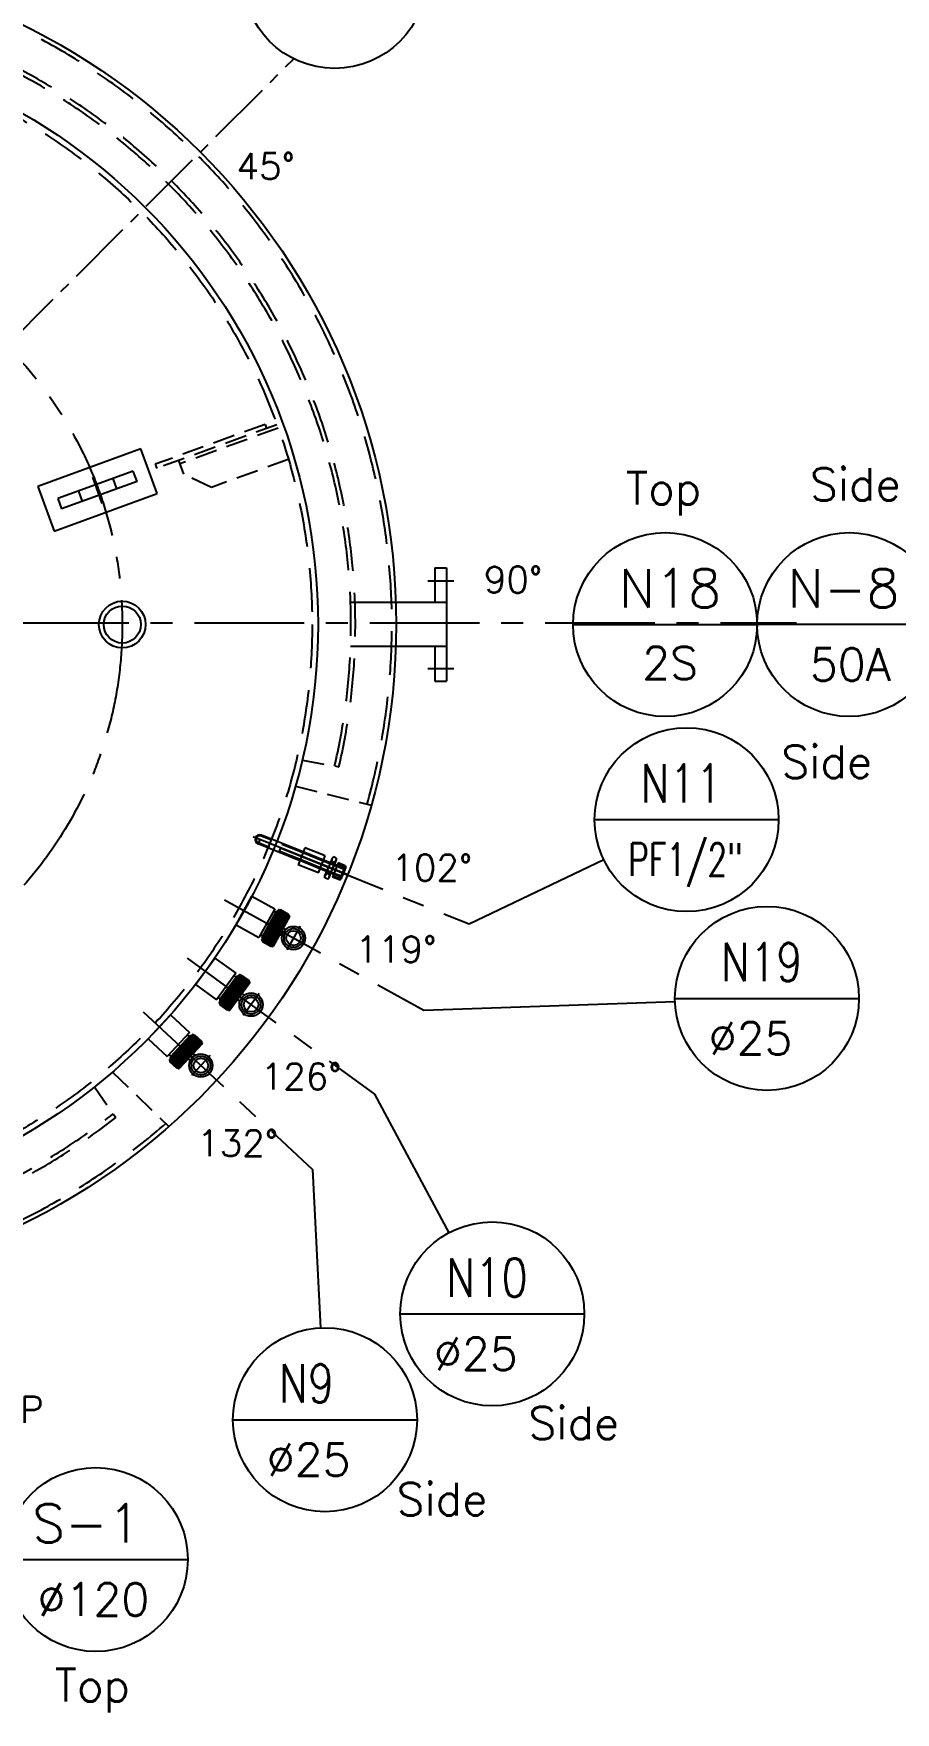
# Model space of a CAD drawing. Extents: x -25020 to 76207, y -43768 to 84651.
# Drawn here: x 6748 to 7928, y 3638 to 5937 of the extents above; entities that cross this region are included whole.
import ezdxf

# ---------------------------------------------------------------- set-up
doc = ezdxf.new("R2010")
doc.units = 0
doc.header["$LTSCALE"] = 120
doc.header["$MEASUREMENT"] = 0
for name, pattern in [('ASVLTYPE', [0.75, 0.5, -0.25]), ('CENTER', [2, 1.25, -0.25, 0.25, -0.25]), ('CENTER2', [1.125, 0.75, -0.125, 0.125, -0.125]), ('HIDDEN', [0.375, 0.25, -0.125])]:
    doc.linetypes.add(name, pattern=pattern)
doc.layers.get('0').update_dxf_attribs({"linetype": 'CONTINUOUS'})
for name, color, linetype in [('1', 1, 'CENTER'), ('2', 2, 'HIDDEN'), ('4', 130, 'CONTINUOUS'), ('L1', 1, 'CENTER'), ('L3', 3, 'CONTINUOUS'), ('L8', 4, 'HIDDEN'), ('치수선', 4, 'CONTINUOUS')]:
    doc.layers.add(name, color=color, linetype=linetype)
doc.styles.add('ROMANS', font='romans.shx')

msp = doc.modelspace()

# ---------------------------------------------------------------- linework, layer by layer
at = {"color": 1, "linetype": 'CENTER2', "lineweight": -2}
msp.add_line((6329.21, 5127.69), (7104, 5902.49), dxfattribs=at)
at = {"lineweight": -2}
for p, q in [((7297.27, 5205.19), (7297.27, 5157.94)), ((7297.27, 5205.19), (7313.27, 5205.19)), ((7297.27, 5205.19), (7297.27, 5157.94)), ((7297.27, 5205.19), (7313.27, 5205.19)), ((7313.27, 5205.19), (7313.27, 5050.19)), ((7313.27, 5205.19), (7313.27, 5050.19)), ((7313.27, 5157.94), (7181.67, 5157.94)), ((7297.27, 5157.94), (7284.16, 5157.94)), ((7313.27, 5097.44), (7181.67, 5097.44)), ((7297.27, 5097.44), (7284.16, 5097.44)), ((7297.27, 5097.44), (7297.27, 5050.19)), ((7297.27, 5097.44), (7297.27, 5050.19)), ((7297.27, 5050.19), (7313.27, 5050.19)), ((7297.27, 5050.19), (7313.27, 5050.19)), ((7119.21, 4821.99), (7109.85, 4798.81)), ((7163.32, 4797.7), (7144.78, 4805.19)), ((7158.45, 4785.64), (7139.91, 4793.14)), ((7024.99, 4716.29), (7046.81, 4755.65)), ((7046.81, 4755.65), (7077.87, 4738.43)), ((7077.87, 4738.43), (7056.05, 4699.07)), ((7082.48, 4736.44), (7060.18, 4696.21)), ((7084.28, 4736.59), (7083.84, 4736.83)), ((7084.28, 4736.59), (7085.64, 4736.98)), ((7097.01, 4730.68), (7085.64, 4736.98)), ((7024.99, 4716.29), (7056.05, 4699.07)), ((7079.46, 4734.09), (7060.58, 4700.02)), ((7098.22, 4727.72), (7075.92, 4687.48)), ((7078.99, 4733.23), (7075.93, 4734.93)), ((7080.87, 4734.94), (7079.46, 4734.09)), ((7081.46, 4734.61), (7080.87, 4734.94)), ((7097.4, 4729.32), (7097.01, 4730.68)), ((7061.05, 4700.87), (7057.99, 4702.57)), ((7061.01, 4694.61), (7060.57, 4694.85)), ((7060.58, 4700.02), (7060.61, 4698.38)), ((7061.2, 4698.05), (7060.61, 4698.38)), ((7061.01, 4694.61), (7061.4, 4693.25)), ((7072.77, 4686.95), (7061.4, 4693.25)), ((7087.97, 4701.38), (7084.65, 4703.23)), ((7092.82, 4710.13), (7089.5, 4711.97)), ((6969.67, 4634.56), (6996.12, 4670.97)), ((6996.12, 4670.97), (7024.85, 4650.09)), ((7074.13, 4687.34), (7072.77, 4686.95)), ((7074.56, 4687.09), (7074.13, 4687.34)), ((7024.85, 4650.09), (6998.4, 4613.69)), ((7029.18, 4647.56), (7002.15, 4610.34)), ((7025.9, 4645.59), (7003, 4614.08)), ((7025.33, 4644.8), (7022.49, 4646.86)), ((7027.4, 4646.26), (7025.9, 4645.59)), ((7027.95, 4645.86), (7027.4, 4646.26)), ((7030.99, 4647.49), (7030.58, 4647.78)), ((7030.99, 4647.49), (7032.38, 4647.71)), ((7042.9, 4640.07), (7032.38, 4647.71)), ((6969.67, 4634.56), (6998.4, 4613.69)), ((7043.75, 4636.98), (7016.71, 4599.76)), ((7036.24, 4620.18), (7033.17, 4622.42)), ((7043.12, 4638.67), (7042.9, 4640.07)), ((7003.58, 4614.87), (7000.75, 4616.92)), ((7002.77, 4608.65), (7002.37, 4608.95)), ((7002.77, 4608.65), (7002.99, 4607.26)), ((7003, 4614.08), (7002.83, 4612.44)), ((7003.38, 4612.04), (7002.83, 4612.44)), ((7013.51, 4599.62), (7002.99, 4607.26)), ((7014.91, 4599.84), (7013.51, 4599.62)), ((7015.31, 4599.54), (7014.91, 4599.84)), ((7030.36, 4612.09), (7027.29, 4614.33)), ((6904.79, 4560.18), (6935.48, 4593.09)), ((6935.48, 4593.09), (6961.46, 4568.88)), ((6904.79, 4560.18), (6930.77, 4535.96)), ((6961.46, 4568.88), (6930.77, 4535.96)), ((6965.45, 4565.83), (6934.08, 4532.19)), ((6961.95, 4564.28), (6935.39, 4535.79)), ((6978.62, 4553.56), (6947.25, 4519.91)), ((6961.29, 4563.56), (6958.73, 4565.95)), ((6963.53, 4564.76), (6961.95, 4564.28)), ((6964.02, 4564.3), (6963.53, 4564.76)), ((6967.23, 4565.54), (6966.87, 4565.88)), ((6967.23, 4565.54), (6968.65, 4565.59)), ((6978.15, 4556.72), (6968.65, 4565.59)), ((6978.2, 4555.31), (6978.15, 4556.72)), ((6936.05, 4536.5), (6933.49, 4538.89)), ((6934.5, 4530.43), (6934.13, 4530.78)), ((6934.5, 4530.43), (6934.55, 4529.02)), ((6935.39, 4535.79), (6935.02, 4534.19)), ((6935.51, 4533.73), (6935.02, 4534.19)), ((6962.3, 4530.49), (6959.52, 4533.08)), ((6969.12, 4537.8), (6966.34, 4540.39)), ((6944.05, 4520.16), (6934.55, 4529.02)), ((6945.47, 4520.2), (6944.05, 4520.16)), ((6945.83, 4519.86), (6945.47, 4520.2))]:
    msp.add_line(p, q, dxfattribs=at)
at = {"color": 0, "linetype": 'ByBlock', "lineweight": -2}
for p, q in [((7143.67, 4812.11), (7127.43, 4818.67)), ((7134.3, 4788.93), (7118.07, 4795.49))]:
    msp.add_line(p, q, dxfattribs=at)
at = {"color": 1, "linetype": 'CENTER', "lineweight": -2}
for p, q in [((7091.01, 4705.42), (7066.51, 4719)), ((7033.87, 4615.73), (7011.21, 4632.19)), ((6966.22, 4533.67), (6945.74, 4552.77))]:
    msp.add_line(p, q, dxfattribs=at)
at = {"color": 1, "lineweight": -2}
for p, q in [((7097.83, 4729.08), (7097.4, 4729.32)), ((7043.53, 4638.38), (7043.12, 4638.67)), ((6978.57, 4554.97), (6978.2, 4555.31))]:
    msp.add_line(p, q, dxfattribs=at)
at = {"linetype": 'Continuous', "lineweight": -2}
msp.add_circle((6329.21, 5127.69), 915, dxfattribs=at)
at = {"lineweight": -2}
for centre, radius in [((7103.69, 4698.39), 16), ((7103.69, 4698.39), 10), ((7045.6, 4607.2), 16), ((7045.6, 4607.2), 10), ((6976.83, 4523.78), 16), ((6976.83, 4523.78), 10)]:
    msp.add_circle(centre, radius, dxfattribs=at)
for centre, start, end in [((7083.36, 4735.96), 61, 151), ((7097.35, 4728.2), 331, 61), ((7061.05, 4695.73), 151, 241), ((7075.05, 4687.97), 241, 331), ((7029.99, 4646.97), 54, 144), ((7042.94, 4637.57), 324, 54), ((7002.96, 4609.76), 144, 234), ((7015.9, 4600.35), 234, 324), ((6966.18, 4565.15), 47, 137), ((6977.89, 4554.24), 317, 47), ((6934.81, 4531.51), 137, 227), ((6946.51, 4520.6), 227, 317)]:
    msp.add_arc(centre, 1, start, end, dxfattribs=at)
at = {"layer": '1', "lineweight": -2}
for p, q in [((7287.62, 5187.69), (7322.92, 5187.69)), ((7287.62, 5187.69), (7322.92, 5187.69)), ((7287.62, 5067.69), (7322.92, 5067.69)), ((7287.62, 5067.69), (7322.92, 5067.69))]:
    msp.add_line(p, q, dxfattribs=at)
at = {"layer": '1', "linetype": 'Continuous', "lineweight": -2}
for p, q in [((7343.99, 4717.69), (7528.21, 4806.04)), ((7282.2, 4599.44), (7625.87, 4611.34)), ((7214.66, 4484.37), (7316.23, 4294.73)), ((7129.66, 4381.26), (7140.47, 4164.5))]:
    msp.add_line(p, q, dxfattribs=at)
at = {"layer": '1', "linetype": 'CENTER', "lineweight": -2}
msp.add_circle((6329.25, 5127.51), 540, dxfattribs=at)
at = {"layer": '2', "lineweight": -2}
for p, q in [((7064.78, 5401.85), (6914.44, 5347.14)), ((7080.92, 5401.35), (6915.55, 5341.16)), ((7082.63, 5396.64), (6947.99, 5347.64)), ((7064.78, 5401.85), (7066.83, 5396.21)), ((6914.44, 5347.14), (6916.49, 5341.5)), ((6946.28, 5352.34), (6953.12, 5333.55)), ((7096.55, 5353.82), (6991.57, 5315.61)), ((6991.57, 5315.61), (6953.12, 5333.55))]:
    msp.add_line(p, q, dxfattribs=at)
at = {"layer": '4', "lineweight": -2}
for p, q in [((7059.86, 4837.94), (7059.17, 4839.72)), ((7060.2, 4838.07), (7059.61, 4839.59)), ((7059.86, 4837.94), (7061.8, 4838.72)), ((7060.54, 4838.2), (7060.07, 4839.42)), ((7060.88, 4838.33), (7060.53, 4839.23)), ((7061.22, 4838.46), (7060.99, 4839.04)), ((7061.55, 4838.59), (7061.45, 4838.86)), ((7054.75, 4827.95), (7054.87, 4827.5)), ((7111.99, 4798.16), (7111.8, 4798.02))]:
    msp.add_line(p, q, dxfattribs=at)
at = {"layer": '4', "color": 7, "lineweight": -2}
for p, q in [((7116.97, 4816.43), (7059.94, 4839.47)), ((7111.32, 4804.69), (7055.07, 4827.41)), ((7147.03, 4810.75), (7119.21, 4821.99)), ((7137.66, 4787.57), (7147.03, 4810.75)), ((7156.56, 4807.66), (7151.62, 4795.42)), ((7158.31, 4809.54), (7156.56, 4807.66)), ((7162.13, 4805.41), (7157.18, 4793.17)), ((7162.18, 4807.97), (7158.31, 4809.54)), ((7162.18, 4807.97), (7162.13, 4805.41)), ((7137.66, 4787.57), (7109.85, 4798.81)), ((7146.62, 4780.61), (7146.67, 4783.18)), ((7146.67, 4783.18), (7151.62, 4795.42)), ((7152.94, 4785.39), (7149.27, 4786.88)), ((7152.24, 4780.93), (7157.18, 4793.17)), ((7159.53, 4801.71), (7155.86, 4803.19)), ((7164.82, 4801.41), (7156.96, 4781.94)), ((7174.56, 4797.47), (7164.82, 4801.41)), ((7175.39, 4795.52), (7168.64, 4778.83)), ((7174.56, 4797.47), (7175.39, 4795.52)), ((7150.49, 4779.05), (7146.62, 4780.61)), ((7150.49, 4779.05), (7152.24, 4780.93)), ((7166.69, 4778), (7156.96, 4781.94)), ((7166.69, 4778), (7168.64, 4778.83))]:
    msp.add_line(p, q, dxfattribs=at)
for centre, radius, start, end in [((7057.51, 4833.44), 6.5, 68, 248), ((7165.88, 4804.02), 10, 158.65147, 184.36257), ((7152.9, 4809.26), 10, 311.63743, 337.34853), ((7155.9, 4779.32), 10, 131.63743, 157.34853), ((7187.25, 4781.02), 38.43, 157.99669, 171.23341), ((7187.25, 4781.02), 38.43, 144.76659, 158.00331), ((7142.92, 4784.57), 10, 338.65147, 4.36257), ((7121.55, 4807.56), 38.43, 324.76659, 338.00331), ((7121.55, 4807.57), 38.43, 337.99669, 351.23341)]:
    msp.add_arc(centre, radius, start, end, dxfattribs=at)
at = {"layer": 'L1', "lineweight": -2}
for p, q in [((6841.86, 5293.65), (6828.83, 5329.45)), ((5528.08, 5129.94), (7791.96, 5130)), ((7177.81, 4784.83), (7048.38, 4837.13)), ((7086.95, 4821.54), (7343.99, 4717.69)), ((7168.64, 4778.83), (7157.52, 4783.33)), ((7175.39, 4795.52), (7164.26, 4800.02)), ((7174.56, 4797.47), (7166.69, 4778)), ((7009.3, 4750.71), (7282.2, 4599.44)), ((7112.71, 4714.66), (7094.67, 4682.12)), ((6958.29, 4670.64), (7214.66, 4484.37)), ((7056.54, 4622.26), (7034.66, 4592.15)), ((6897.9, 4597.38), (7129.66, 4381.26)), ((6989.52, 4537.38), (6964.14, 4510.17))]:
    msp.add_line(p, q, dxfattribs=at)
for centre in [(7103.69, 4698.39), (7045.6, 4607.2), (6976.83, 4523.78)]:
    msp.add_circle(centre, 13, dxfattribs=at)
at = {"layer": 'L3', "lineweight": -2}
for p, q in [((6894.58, 5368.11), (6753.62, 5316.8)), ((6916.81, 5307.03), (6894.58, 5368.11)), ((6884.33, 5337.77), (6780.97, 5300.15)), ((6889.46, 5323.68), (6884.33, 5337.77)), ((6753.62, 5316.8), (6775.85, 5255.72)), ((6889.46, 5323.68), (6786.1, 5286.05)), ((6856.14, 5327.51), (6861.27, 5313.42)), ((6775.85, 5255.72), (6916.81, 5307.03)), ((6780.97, 5300.15), (6786.1, 5286.05)), ((6809.16, 5310.41), (6814.29, 5296.32)), ((7486.39, 5127.69), (7738.3, 5127.69)), ((7990.2, 5127.69), (7738.3, 5127.69)), ((7515.82, 4860.51), (7767.73, 4860.51)), ((7061.01, 4694.61), (7084.28, 4736.59)), ((7085.64, 4736.98), (7061.4, 4693.25)), ((7085.49, 4736.72), (7096.86, 4730.42)), ((7060.61, 4698.38), (7080.87, 4734.94)), ((7072.55, 4713.37), (7083.92, 4707.06)), ((7097.01, 4730.68), (7072.77, 4686.95)), ((7097.4, 4729.32), (7074.13, 4687.34)), ((7074.49, 4716.86), (7085.86, 4710.56)), ((7075.36, 4718.44), (7086.73, 4712.14)), ((7076.13, 4719.84), (7087.5, 4713.54)), ((7076.86, 4721.15), (7088.23, 4714.85)), ((7077.54, 4722.37), (7088.91, 4716.07)), ((7078.17, 4723.51), (7089.54, 4717.21)), ((7078.75, 4724.56), (7090.12, 4718.26)), ((7079.24, 4725.44), (7090.61, 4719.13)), ((7079.67, 4726.22), (7091.04, 4719.92)), ((7080.06, 4726.92), (7091.43, 4720.62)), ((7080.45, 4727.62), (7091.82, 4721.32)), ((7080.84, 4728.32), (7092.21, 4722.02)), ((7081.23, 4729.02), (7092.6, 4722.72)), ((7081.61, 4729.72), (7092.98, 4723.42)), ((7082, 4730.42), (7093.37, 4724.12)), ((7082.39, 4731.12), (7093.76, 4724.82)), ((7082.78, 4731.82), (7094.15, 4725.52)), ((7083.16, 4732.52), (7094.53, 4726.22)), ((7083.55, 4733.22), (7094.92, 4726.92)), ((7083.94, 4733.92), (7095.31, 4727.62)), ((7084.33, 4734.62), (7095.7, 4728.32)), ((7084.72, 4735.32), (7096.09, 4729.02)), ((7085.1, 4736.02), (7096.47, 4729.72)), ((7061.54, 4693.51), (7072.91, 4687.21)), ((7061.93, 4694.21), (7073.3, 4687.91)), ((7062.32, 4694.91), (7073.69, 4688.61)), ((7062.71, 4695.61), (7074.08, 4689.31)), ((7063.09, 4696.31), (7074.46, 4690.01)), ((7063.48, 4697.01), (7074.85, 4690.71)), ((7063.87, 4697.71), (7075.24, 4691.41)), ((7064.26, 4698.41), (7075.63, 4692.11)), ((7064.64, 4699.11), (7076.01, 4692.81)), ((7065.03, 4699.81), (7076.4, 4693.51)), ((7065.42, 4700.51), (7076.79, 4694.21)), ((7065.81, 4701.21), (7077.18, 4694.91)), ((7066.2, 4701.91), (7077.57, 4695.61)), ((7066.58, 4702.61), (7077.95, 4696.31)), ((7066.97, 4703.31), (7078.34, 4697.01)), ((7067.36, 4704.01), (7078.73, 4697.7)), ((7067.8, 4704.79), (7079.17, 4698.49)), ((7068.28, 4705.67), (7079.65, 4699.37)), ((7068.86, 4706.72), (7080.23, 4700.42)), ((7069.49, 4707.86), (7080.86, 4701.55)), ((7070.17, 4709.08), (7081.54, 4702.78)), ((7070.9, 4710.39), (7082.27, 4704.09)), ((7071.67, 4711.79), (7083.04, 4705.49)), ((7002.77, 4608.65), (7030.99, 4647.49)), ((7002.83, 4612.44), (7027.4, 4646.26)), ((7032.38, 4647.71), (7002.99, 4607.26)), ((7029.86, 4644.23), (7040.37, 4636.59)), ((7030.33, 4644.88), (7040.84, 4637.23)), ((7030.8, 4645.52), (7041.31, 4637.88)), ((7031.27, 4646.17), (7041.78, 4638.53)), ((7031.74, 4646.82), (7042.25, 4639.18)), ((7032.21, 4647.46), (7042.72, 4639.82)), ((7042.9, 4640.07), (7013.51, 4599.62)), ((7013.63, 4621.9), (7024.15, 4614.26)), ((7014.51, 4623.11), (7025.03, 4615.47)), ((7043.12, 4638.67), (7014.91, 4599.84)), ((7015.45, 4624.41), (7025.97, 4616.77)), ((7016.51, 4625.86), (7027.03, 4618.22)), ((7018.86, 4629.1), (7029.38, 4621.46)), ((7019.92, 4630.56), (7030.44, 4622.91)), ((7020.86, 4631.85), (7031.38, 4624.21)), ((7021.74, 4633.06), (7032.26, 4625.42)), ((7022.57, 4634.2), (7033.08, 4626.56)), ((7023.33, 4635.25), (7033.85, 4627.61)), ((7024.04, 4636.22), (7034.55, 4628.58)), ((7024.62, 4637.03), (7035.14, 4629.39)), ((7025.15, 4637.76), (7035.67, 4630.12)), ((7025.62, 4638.4), (7036.14, 4630.76)), ((7026.09, 4639.05), (7036.61, 4631.41)), ((7026.56, 4639.7), (7037.08, 4632.06)), ((7027.03, 4640.35), (7037.55, 4632.7)), ((7027.5, 4640.99), (7038.02, 4633.35)), ((7027.97, 4641.64), (7038.49, 4634)), ((7028.44, 4642.29), (7038.96, 4634.65)), ((7028.91, 4642.93), (7039.43, 4635.29)), ((7029.38, 4643.58), (7039.9, 4635.94)), ((7003.17, 4607.5), (7013.69, 4599.86)), ((7003.64, 4608.15), (7014.16, 4600.51)), ((7004.11, 4608.79), (7014.63, 4601.15)), ((7004.58, 4609.44), (7015.1, 4601.8)), ((7005.05, 4610.09), (7015.57, 4602.45)), ((7005.52, 4610.74), (7016.04, 4603.09)), ((7005.99, 4611.38), (7016.51, 4603.74)), ((7006.46, 4612.03), (7016.98, 4604.39)), ((7006.93, 4612.68), (7017.45, 4605.04)), ((7007.4, 4613.32), (7017.92, 4605.68)), ((7007.87, 4613.97), (7018.39, 4606.33)), ((7008.34, 4614.62), (7018.86, 4606.98)), ((7008.81, 4615.27), (7019.33, 4607.62)), ((7009.28, 4615.91), (7019.8, 4608.27)), ((7009.75, 4616.56), (7020.27, 4608.92)), ((7010.22, 4617.21), (7020.74, 4609.57)), ((7010.75, 4617.94), (7021.27, 4610.29)), ((7011.34, 4618.74), (7021.86, 4611.1)), ((7012.05, 4619.72), (7022.56, 4612.07)), ((7012.81, 4620.77), (7023.33, 4613.13)), ((7625.8, 4615.7), (7877.7, 4615.7)), ((6934.5, 4530.43), (6967.23, 4565.54)), ((6968.65, 4565.59), (6934.55, 4529.02)), ((6935.02, 4534.19), (6963.53, 4564.76)), ((6978.15, 4556.72), (6944.05, 4520.16)), ((6978.2, 4555.31), (6945.47, 4520.2)), ((6956.3, 4552.35), (6965.81, 4543.49)), ((6957.26, 4553.38), (6966.76, 4544.51)), ((6958.14, 4554.33), (6967.65, 4545.46)), ((6958.96, 4555.2), (6968.47, 4546.34)), ((6959.64, 4555.94), (6969.15, 4547.07)), ((6960.26, 4556.59), (6969.76, 4547.73)), ((6960.8, 4557.18), (6970.31, 4548.31)), ((6961.35, 4557.76), (6970.86, 4548.9)), ((6961.89, 4558.35), (6971.4, 4549.48)), ((6962.44, 4558.93), (6971.95, 4550.07)), ((6962.99, 4559.52), (6972.49, 4550.65)), ((6963.53, 4560.1), (6973.04, 4551.24)), ((6964.08, 4560.69), (6973.58, 4551.82)), ((6964.62, 4561.27), (6974.13, 4552.41)), ((6965.17, 4561.86), (6974.68, 4552.99)), ((6965.71, 4562.44), (6975.22, 4553.58)), ((6966.26, 4563.03), (6975.77, 4554.16)), ((6966.8, 4563.61), (6976.31, 4554.75)), ((6967.35, 4564.2), (6976.86, 4555.33)), ((6967.9, 4564.78), (6977.4, 4555.92)), ((6968.44, 4565.37), (6977.95, 4556.5)), ((6935.3, 4529.83), (6944.8, 4520.96)), ((6935.84, 4530.41), (6945.35, 4521.55)), ((6936.39, 4531), (6945.89, 4522.13)), ((6936.93, 4531.58), (6946.44, 4522.72)), ((6937.48, 4532.17), (6946.99, 4523.3)), ((6938.02, 4532.75), (6947.53, 4523.89)), ((6938.57, 4533.34), (6948.08, 4524.47)), ((6939.12, 4533.92), (6948.62, 4525.06)), ((6939.66, 4534.51), (6949.17, 4525.64)), ((6940.21, 4535.09), (6949.71, 4526.23)), ((6940.75, 4535.68), (6950.26, 4526.81)), ((6941.3, 4536.26), (6950.81, 4527.4)), ((6941.84, 4536.85), (6951.35, 4527.98)), ((6942.39, 4537.43), (6951.9, 4528.57)), ((6942.93, 4538.02), (6952.44, 4529.15)), ((6943.55, 4538.68), (6953.06, 4529.81)), ((6944.23, 4539.41), (6953.74, 4530.54)), ((6945.05, 4540.28), (6954.56, 4531.42)), ((6945.94, 4541.24), (6955.44, 4532.37)), ((6946.89, 4542.26), (6956.4, 4533.39)), ((6947.91, 4543.36), (6957.42, 4534.49)), ((6949, 4544.53), (6958.51, 4535.66)), ((6950.23, 4545.84), (6959.74, 4536.98)), ((6952.96, 4548.77), (6962.47, 4539.9)), ((6954.19, 4550.08), (6963.69, 4541.22)), ((6955.28, 4551.25), (6964.79, 4542.39)), ((6934.75, 4529.24), (6944.26, 4520.37)), ((7249.75, 4183.7), (7501.65, 4183.7)), ((7020.8, 4038.7), (7272.7, 4038.7)), ((6707.06, 3847.28), (6958.97, 3847.28))]:
    msp.add_line(p, q, dxfattribs=at)
for centre, radius in [((7160.07, 6015.27), 125.95), ((7612.34, 5127.69), 125.95), ((7864.25, 5127.69), 125.95), ((6869.25, 5127.7), 32), ((6869.25, 5127.7), 25.4), ((7641.77, 4860.51), 125.95), ((7751.75, 4615.7), 125.95), ((7375.7, 4183.7), 125.95), ((7146.75, 4038.7), 125.95), ((6833.01, 3847.28), 125.95)]:
    msp.add_circle(centre, radius, dxfattribs=at)
at = {"layer": 'L8', "lineweight": -2}
for p, q in [((7115.81, 4941.86), (7165.86, 4933.04)), ((7106.27, 4906.26), (7210.14, 4880.36)), ((7056.08, 4828.57), (7054.34, 4827.77)), ((7055.41, 4828.26), (7055.71, 4827.15)), ((7112.64, 4805.72), (7055.62, 4828.76)), ((7055.75, 4828.42), (7056.14, 4826.98)), ((7056.08, 4828.57), (7056.56, 4826.81)), ((7115.65, 4815.4), (7059.4, 4838.12)), ((7055.08, 4828.11), (7055.29, 4827.32)), ((7140.45, 4794.48), (7112.64, 4805.72)), ((7144.24, 4803.85), (7115.65, 4815.4)), ((7144.78, 4805.19), (7116.97, 4816.43)), ((7139.91, 4793.14), (7111.32, 4804.69)), ((7159, 4786.99), (7140.45, 4794.48)), ((7162.78, 4796.35), (7144.24, 4803.85)), ((7169.58, 4781.15), (7158.45, 4785.64)), ((7170.12, 4782.49), (7159, 4786.99)), ((7173.91, 4791.86), (7162.78, 4796.35)), ((7174.45, 4793.2), (7163.32, 4797.7)), ((6855.79, 4514.85), (6933.05, 4440.24)), ((6831.06, 4494.45), (6860.36, 4452.6))]:
    msp.add_line(p, q, dxfattribs=at)
msp.add_arc((7057.51, 4833.44), 5.05, 68, 248, dxfattribs=at)
at = {"layer": '치수선', "linetype": 'Continuous', "lineweight": -2}
for p, q in [((7057.51, 4833.44), (7055.07, 4827.41)), ((7085.79, 4822.01), (7083.35, 4815.99))]:
    msp.add_line(p, q, dxfattribs=at)
at = {"layer": '치수선', "color": 7, "linetype": 'Continuous', "lineweight": -2}
msp.add_circle((6329.21, 5127.69), 808, dxfattribs=at)
at = {"layer": '치수선', "color": 4, "linetype": 'ASVLTYPE', "lineweight": -2}
msp.add_circle((6329.21, 5127.69), 800, dxfattribs=at)
at = {"layer": '치수선', "linetype": 'ASVLTYPE', "lineweight": -2}
for radius, start, end in [(909, 344.30643, 311.2643), (859, 346.90244, 308.1954), (853, 346.88063, 308.21791)]:
    msp.add_arc((6329.21, 5127.69), radius, start, end, dxfattribs=at)

# ---------------------------------------------------------------- texts
at = {"layer": '4', "lineweight": -2, "style": 'ROMANS'}
for s, height, p in [('Top', 44.608, (7558.6, 5291.96)), ('Side', 44.608, (7810.47, 5297.46)), ('N18', 52.48, (7549.32, 5151.11)), ('N-8', 52.48, (7780.01, 5151.11)), ('2S', 44.608, (7580.89, 5052.74)), ('50A', 44.608, (7810.47, 5050.76)), ('Side', 44.608, (7771.37, 4917.53)), ('%%c25', 44.608, (7672.01, 4538.77)), ('%%c25', 44.608, (7295.96, 4106.77)), ('Side', 44.608, (7425.17, 4011.93)), ('%%c25', 44.608, (7067.01, 3961.77)), ('Side', 44.608, (7244.72, 3907.51)), ('S-1', 52.48, (6746, 3870.7)), ('%%C120', 44.608, (6753.27, 3770.35)), ('Top', 44.608, (6776.76, 3652.76))]:
    msp.add_text(s, height=height, dxfattribs=at).set_placement(p)
for s, height, width, p in [('N11', 52.48, 0.8, (7578.75, 4883.93)), ('PF1/2"', 44.608, 0.7, (7562.03, 4783.57)), ('N19', 52.48, 0.8, (7688.72, 4639.12)), ('N10', 52.48, 0.8, (7312.67, 4207.12)), ('N9', 52.48, 0.8, (7083.72, 4062.12))]:
    msp.add_text(s, height=height, dxfattribs=dict(at, width=width)).set_placement(p)
at = {"layer": '치수선', "linetype": 'Continuous', "lineweight": -2, "style": 'ROMANS'}
for s, p in [('45%%D', (7025.61, 5737.42)), ('90%%D', (7364.17, 5171.22)), ('102%%D', (7237.52, 4776.69)), ('119%%D', (7188.36, 4664.88)), ('126%%D', (7058.69, 4490.75)), ('132%%D', (6971.72, 4399.44))]:
    msp.add_text(s, height=36, dxfattribs=at).set_placement(p)
at = {"layer": '치수선', "linetype": 'Continuous', "lineweight": -2, "insert": (6679.7, 4070.7), "char_height": 36, "width": 1817.3333, "attachment_point": 1, "style": 'ROMANS'}
msp.add_mtext('N.P', dxfattribs=at)

doc.saveas('drawing.dxf')
